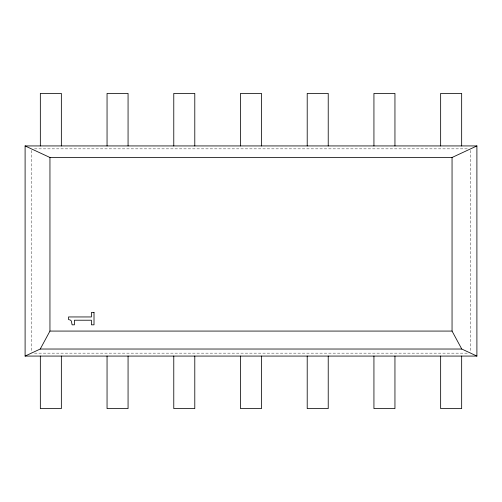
<?xml version="1.0" encoding="UTF-8"?>
<svg xmlns="http://www.w3.org/2000/svg" width="502" height="502" viewBox="0 0 502 502"><rect width="100%" height="100%" fill="white"/><g stroke="black" fill="none" stroke-linecap="round" stroke-linejoin="round"><path stroke-width="0.38" stroke-dasharray="2.51 1.88" d="M34.512 148.849L467.487 148.849M34.512 353.151L467.487 353.151M470.625 150.418L470.625 352.366M31.375 150.418L31.375 352.366"/><path stroke-width="0.75" d="M25.1 356.069L40.242 349.028L49.949 331.075L49.949 157.49L25.1 145.931L25.1 356.069L476.9 356.069L476.9 145.931L25.1 145.931M49.949 157.49L452.051 157.49L476.9 145.931M49.949 331.075L452.051 331.075L461.758 349.028L476.9 356.069M40.242 349.028L461.758 349.028M461.664 145.931L461.664 93.397L440.649 93.397L440.649 145.931M461.664 356.069L461.664 408.603L440.649 408.603L440.649 356.069M452.051 157.49L452.051 331.075M394.948 145.931L394.948 93.397L373.934 93.397L373.934 145.931M394.948 356.069L394.948 408.603L373.934 408.603L373.934 356.069M328.226 145.931L328.226 93.397L307.211 93.397L307.211 145.931M328.226 356.069L328.226 408.603L307.211 408.603L307.211 356.069M261.504 145.931L261.504 93.397L240.496 93.397L240.496 145.931M261.504 356.069L261.504 408.603L240.496 408.603L240.496 356.069M194.789 145.931L194.789 93.397L173.774 93.397L173.774 145.931M194.789 356.069L194.789 408.603L173.774 408.603L173.774 356.069M128.066 145.931L128.066 93.397L107.051 93.397L107.051 145.931M128.066 356.069L128.066 408.603L107.051 408.603L107.051 356.069M61.351 145.931L61.351 93.397L40.336 93.397L40.336 145.931M61.351 356.069L61.351 408.603L40.336 408.603L40.336 356.069M94.012 312.451L91.42 312.451L91.42 316.95L68.548 316.95L68.548 319.592L70.28 320.012L71.353 320.979L72.093 324.819L74.415 324.819L74.415 320.22L91.42 320.22L91.42 324.819L94.012 324.819L94.012 312.451"/></g></svg>
